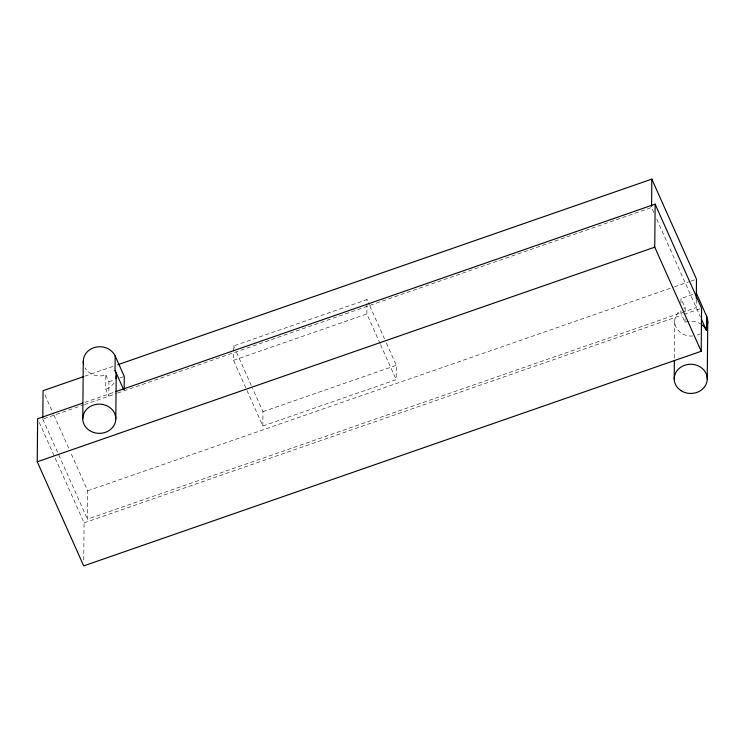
<?xml version="1.0" encoding="UTF-8"?>
<svg xmlns="http://www.w3.org/2000/svg" width="745" height="745" viewBox="0 0 745 745"><rect width="100%" height="100%" fill="white"/><g stroke="black" fill="none" stroke-linecap="round" stroke-linejoin="round"><path stroke-width="0.56" stroke-dasharray="3.73 2.79" d="M83.747 560.082L84.073 522.878L39.047 421.977M696.305 299.611L696.23 307.564L87.463 519.163L87.705 490.769L70.319 451.796M105.865 374.949L108.919 381.785L108.789 396.163L105.743 389.318L105.865 374.949A16.52 14.611 0.5 0 1 85.042 367.881M386.394 343.035L396.321 365.292L396.2 379.671L262.836 426.019L233.52 360.31L233.641 345.941L367.006 299.583L369.371 304.882M262.836 426.019L262.966 411.65L252.564 388.331M380.118 343.641L366.875 313.962L367.006 299.583M674.393 358.159L674.709 321.421M680.893 310.693L680.865 312.909L685.037 322.24A16.52 14.611 0.5 0 1 700.645 323.926M680.958 302.954L680.995 298.531L695.262 293.567M685.037 322.24L685.065 318.925M685.13 311.177L685.158 307.862L680.995 298.531M84.809 376.188L115.577 365.497M108.919 381.785L114.404 379.876M119.889 377.966L124.275 376.439M84.893 402.356L114.562 392.047M43.899 418.709L83.459 404.963M84.558 404.582L116.471 393.49M117.524 393.118L651.577 207.492L653.933 212.763M233.52 360.31L366.875 313.962M262.966 411.65L396.321 365.292M87.705 490.769L673.406 287.197M674.504 286.816L689.889 281.461M690.988 281.079L696.482 279.17M84.073 522.878L681.852 315.098M684.04 314.334L700.486 308.616M656.745 219.086L700.449 317.016M369.837 305.944L384.504 338.798M380.593 344.693L396.2 379.671M233.641 345.941L234.591 348.055M236.482 352.301L252.089 387.27M44.933 394.915L53.398 413.875M53.864 414.928L69.844 450.744M42.8 419.09L87.463 519.163M699.993 333.872A16.52 14.611 0.5 0 1 697.301 335.064M692.841 336.014A16.52 14.611 0.5 0 1 676.181 327.465A16.52 14.611 0.5 0 1 679.934 310.786M683.808 308.393A16.52 14.611 0.5 0 1 685.158 307.862M114.069 382.911A16.52 14.611 0.5 0 1 105.743 389.318"/><path stroke-width="1.12" d="M115.661 391.665L655.134 204.149L701.576 308.244L701.203 351.258L83.701 565.893L37.25 461.807L37.623 418.783L82.695 403.12M42.819 417.954L43.052 390.706L83.71 376.57M82.769 418.699L83.272 361.306M115.848 378.693A16.52 14.611 0.5 0 0 115.037 370.377L115.158 356.008A16.52 14.611 0.5 0 0 95.155 347.31A16.52 14.611 0.5 0 0 83.58 364.119M115.81 418.783L116.192 375.759M124.164 389.71L124.275 376.439L115.158 356.008M651.586 206.356L651.828 179.107L117.775 364.733M701.203 351.258L654.753 247.172L655.134 204.149M674.206 378.823L674.374 360.45M696.314 298.717L696.482 279.17L651.828 179.107M701.967 324.848A16.52 14.611 0.5 0 1 706.465 330.501L706.595 316.122L696.361 293.185M707.247 378.907L707.75 321.505M37.25 461.807L654.753 247.172M701.38 319.093L706.465 330.501M115.037 370.377L123.344 388.992M706.595 316.122A16.52 14.611 0.5 0 1 707.415 324.438M681.07 390.697A16.52 14.611 0.5 0 0 707.163 380.369A16.52 14.611 0.5 0 0 683.957 365.525A16.52 14.611 0.5 0 0 681.07 390.697M89.633 430.582A16.52 14.611 0.5 0 0 115.726 420.245A16.52 14.611 0.5 0 0 92.52 405.401A16.52 14.611 0.5 0 0 89.633 430.582"/></g></svg>
